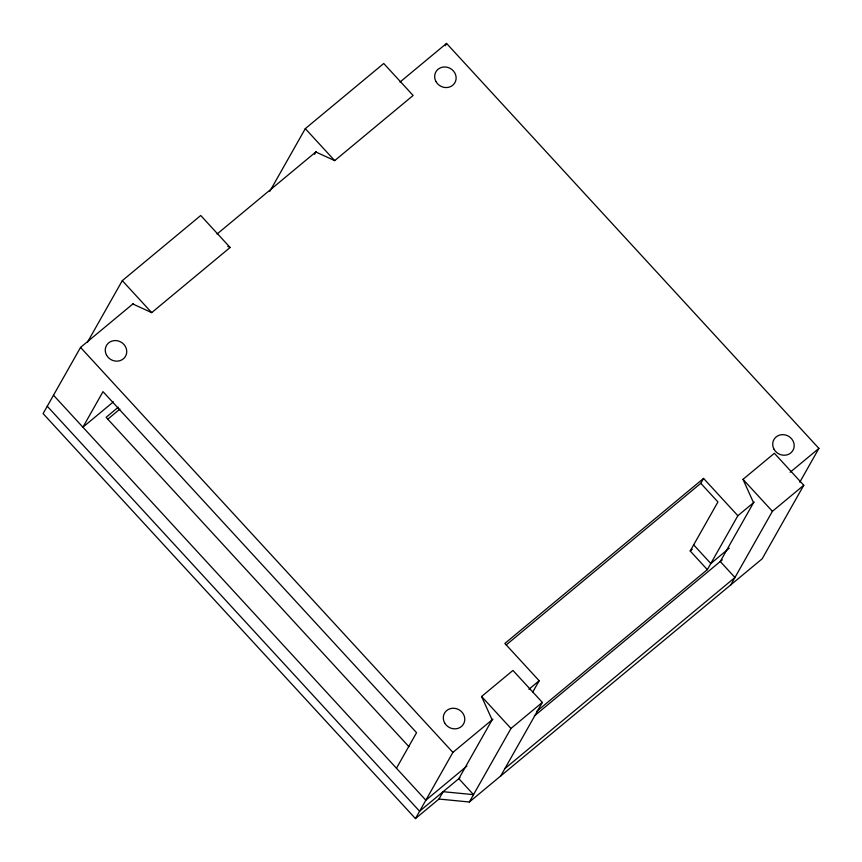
<?xml version="1.0" encoding="UTF-8"?>
<svg xmlns="http://www.w3.org/2000/svg" width="862" height="862" viewBox="0 0 862 862"><rect width="100%" height="100%" fill="white"/><g stroke="black" fill="none" stroke-linecap="round" stroke-linejoin="round"><path stroke-width="1.29" d="M133.276 303.618L80.543 347.418L43.1 413.598L415.452 818.588L438.973 799.042L443.143 791.693L473.518 794.645L458.821 778.666L492.116 719.835L481.578 696.485L512.944 670.431L542.338 702.401L500.736 775.94M87.471 342.192L122.296 280.646L200.727 215.5L230.122 247.48L151.69 312.626L132.834 303.984M269.817 191.342L305.299 128.643L383.73 63.497L413.124 95.477L334.693 160.623L315.837 151.981L314.533 154.298M445.234 45.74L446.548 43.412L818.9 448.402L799.774 482.203M396.455 768.225L416.561 732.689L103.009 391.65L82.903 427.186L113.396 401.854M415.452 818.588L452.895 752.397L492.956 719.134M438.973 799.042L469.359 802.005L510.972 728.465L542.338 702.401M532.576 692.401L539.17 680.743L504.873 643.44L703.564 478.41L737.861 515.713L707.346 569.642L536.595 711.462M506.242 644.905L700.784 483.313L703.564 478.41M707.346 569.642L690.193 550.99L717.938 501.964L700.784 483.313M730.793 584.856L772.406 511.317L803.772 485.263L774.378 453.283L743.001 479.347L753.539 502.686L720.255 561.518L734.952 577.497L504.895 768.592M803.772 485.263L762.17 558.802L469.359 802.005M217.019 234.055L316.279 151.615M400.022 82.052L446.548 43.412M118.299 407.187L106.101 417.316L408.944 746.707M107.718 419.223L119.915 409.094M690.193 550.99L692.261 549.277M528.902 689.277L539.17 680.743M737.861 515.713L754.272 502.083M790.174 472.257L818.9 448.402M466.935 766.081L425.85 800.205L53.498 395.216M729.274 548.178L710.816 563.511L693.662 544.859M459.931 777.739L419.611 811.239L47.259 406.25M534.375 715.913L722.281 559.837M227.762 246.403L230.122 247.48M743.001 479.347L772.406 511.317M305.299 128.643L334.693 160.623M122.296 280.646L151.69 312.626M481.578 696.485L510.972 728.465M80.543 347.418L452.895 752.397M773.979 449.167A10.947 10.096 29.5 0 0 792.577 450.977A10.947 10.096 29.5 0 0 783.806 434.685A10.947 10.096 29.5 0 0 773.979 449.167M435.924 81.491A10.947 10.096 29.5 0 0 454.522 83.302A10.947 10.096 29.5 0 0 445.751 67.01A10.947 10.096 29.5 0 0 435.924 81.491M106.522 355.09A10.947 10.096 29.5 0 0 125.119 356.9A10.947 10.096 29.5 0 0 116.348 340.609A10.947 10.096 29.5 0 0 106.522 355.09M444.566 722.776A10.947 10.096 29.5 0 0 463.174 724.586A10.947 10.096 29.5 0 0 454.393 708.295A10.947 10.096 29.5 0 0 444.566 722.776"/></g></svg>
